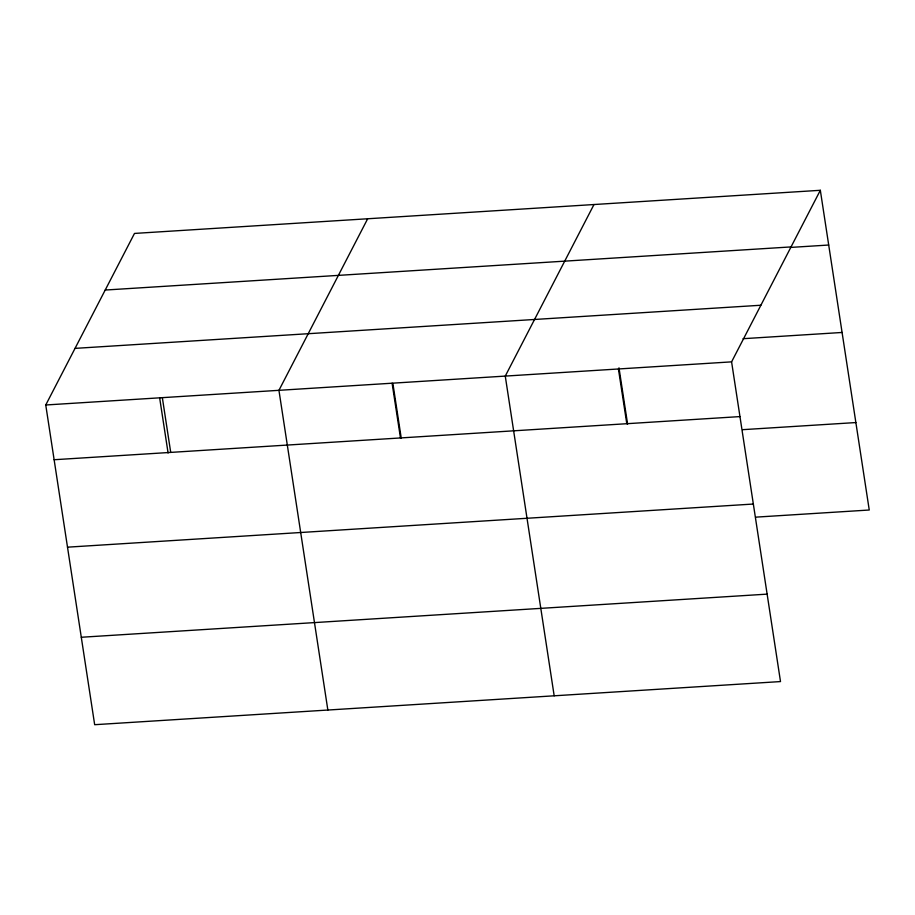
<?xml version="1.0" encoding="UTF-8"?>
<svg xmlns="http://www.w3.org/2000/svg" width="915" height="915" viewBox="0 0 915 915"><rect width="100%" height="100%" fill="white"/><g stroke="black" fill="none" stroke-linecap="round" stroke-linejoin="round"><path stroke-width="1.37" d="M820.332 190.297L731.588 361.86L780.506 681.572L94.668 724.703L45.75 404.99L134.494 233.428L820.332 190.297L869.25 510.01L756.087 517.124M367.67 218.765L278.938 390.328L327.856 710.04M593.995 204.525L505.263 376.099L554.181 695.812M105.202 290.044L791.04 246.913M790.514 247.427L828.704 245.026M75.03 348.375L760.868 305.244M743.06 338.699L842.086 332.465M45.75 404.99L731.588 361.86M54.122 459.73L739.961 416.588M742.706 429.673L855.868 422.558M67.504 547.17L753.342 504.039M81.298 637.263L767.136 594.132M618.986 367.819L627.599 424.125M618.426 368.974L626.798 423.714M392.878 383.465L401.273 438.365M392.1 383.213L400.473 437.942M162.344 397.659L170.716 452.399M159.69 398.128L168.097 453.028"/></g></svg>
